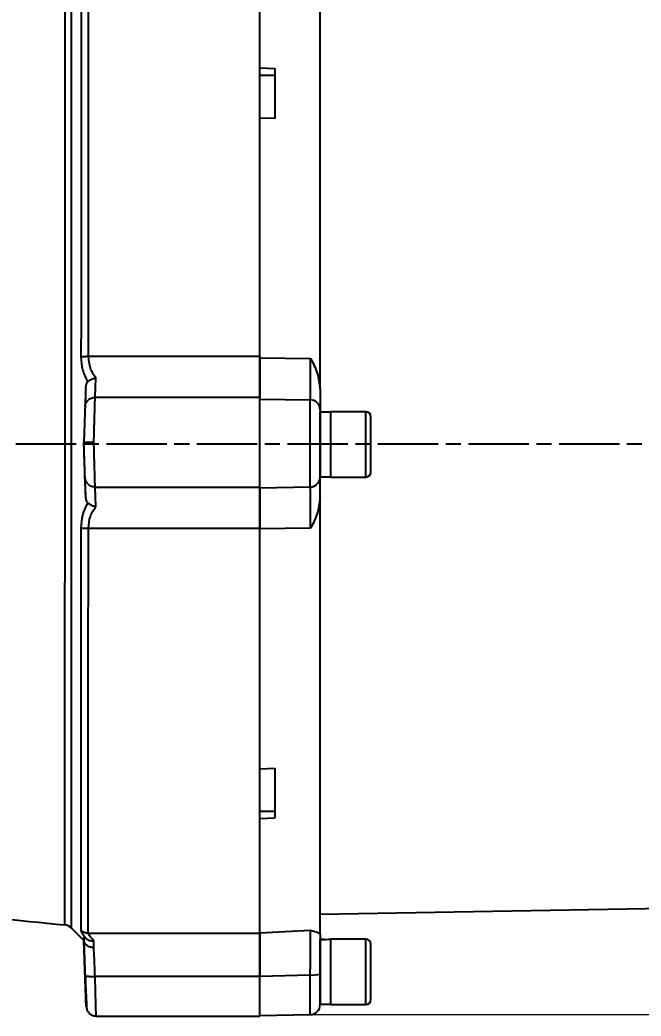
# Model space of a CAD drawing. Header units: millimetres. Extents: x 1852 to 4288, y 681 to 2404.
# Drawn here: x 3882.2 to 4005.7, y 2009.8 to 2208.1 of the extents above; entities that cross this region are included whole.
import ezdxf

# ---------------------------------------------------------------- set-up
doc = ezdxf.new("R2010")
doc.units = ezdxf.units.MM
doc.linetypes.add('AM_ISO08W050', pattern=[18, 12, -1.5, 3, -1.5])
doc.layers.add('AM_5', color=3, linetype='Continuous', lineweight=25)
doc.layers.add('AM_7', color=4, linetype='AM_ISO08W050', lineweight=25)
doc.styles.add('SLDTEXTSTYLE1', font='txt.shx', dxfattribs={"width": 0.7, "bigfont": 'gbcbig.shx'})
doc.dimstyles.new('SLDDIMSTYLE12$0', dxfattribs={"dimtxt": 12, "dimasz": 10, "dimexe": 0, "dimexo": 0.0625, "dimgap": 0.875, "dimtad": 1, "dimdec": 1, "dimlfac": 1.8, "dimrnd": 1e-09, "dimzin": 12, "dimdsep": 46, "dimtxsty": 'SLDTEXTSTYLE1', "dimcen": 0.09, "dimdle": 8.16, "dimclrd": 3, "dimclre": 3, "dimadec": 0, "dimazin": 3, "dimtfac": 1, "dimtdec": 1, "dimtofl": 0, "dimtmove": 0, "dimatfit": 3, "dimfxl": 0, "dimfrac": 2, "dimtolj": 1, "dimlwd": 5, "dimlwe": 5, "dimarcsym": 0})

# ---------------------------------------------------------------- blocks, each defined once
blk = doc.blocks.new('*D105')
at = {"layer": 'AM_5', "color": 3, "lineweight": 5, "transparency": 16777216}
blk.add_line((3940.03, 2237.5), (4127.59, 2237.5), dxfattribs=at)
at = {"layer": 'AM_5', "color": 3, "linetype": 'Continuous', "lineweight": 5, "transparency": 16777216}
for p, q in [((4127.59, 2227.5), (4127.59, 2020.07)), ((3940.03, 2010.07), (4127.59, 2010.07))]:
    blk.add_line(p, q, dxfattribs=at)
at = {"layer": 'AM_5', "color": 3, "transparency": 16777216}
for points in [[(4125.93, 2227.5), (4129.26, 2227.5), (4127.59, 2237.5)], [(4125.93, 2020.07), (4129.26, 2020.07), (4127.59, 2010.07)]]:
    blk.add_solid(points, dxfattribs=at)
at = {"layer": 'Defpoints', "color": 0, "transparency": 16777216}
for p in [(3939.97, 2237.5), (3939.96, 2010.07), (4127.59, 2010.07)]:
    blk.add_point(p, dxfattribs=at)
at = {"layer": 'AM_5', "color": 0, "transparency": 16777216, "insert": (4120.72, 2123.79), "char_height": 12, "attachment_point": 5, "rotation": 90, "style": 'SLDTEXTSTYLE1'}
blk.add_mtext('\\A1;230', dxfattribs=at)

msp = doc.modelspace()

# ---------------------------------------------------------------- linework, layer by layer
at = {"color": 7, "linetype": 'Continuous', "lineweight": 25}
for p, q in [((3929.931, 2198.537), (3932.931, 2198.426)), ((3932.931, 2197.002), (3929.931, 2197.002)), ((3932.931, 2188.431), (3929.931, 2188.542)), ((3895.85, 2141.12), (3929.93, 2141.12)), ((3929.93, 2140.816), (3940.035, 2140.697)), ((3929.93, 2132.945), (3897.174, 2132.946)), ((3929.93, 2132.614), (3939.965, 2132.465)), ((3939.965, 2115.111), (3939.965, 2132.465)), ((3944.03, 2130.023), (3941.93, 2130.023)), ((3941.93, 2117.143), (3941.93, 2130.023)), ((3951.03, 2130.083), (3944.03, 2130.083)), ((3944.03, 2117.083), (3944.03, 2130.083)), ((3944.03, 2117.143), (3944.03, 2130.023)), ((3951.03, 2117.083), (3951.03, 2130.083)), ((3894.93, 2124.028), (3894.93, 2124)), ((3941.93, 2117.143), (3944.03, 2117.143)), ((3944.03, 2117.083), (3951.03, 2117.083)), ((3897.174, 2115.085), (3929.93, 2115.084)), ((3929.93, 2114.962), (3939.965, 2115.111)), ((3929.93, 2106.873), (3895.836, 2106.873)), ((3940.035, 2106.879), (3929.93, 2106.76)), ((3929.93, 2059.034), (3932.93, 2059.145)), ((3930.047, 2050.574), (3932.93, 2050.574)), ((3932.93, 2049.15), (3929.93, 2049.039)), ((3929.93, 2043.865), (3929.93, 2049.039)), ((3941.93, 2030.048), (4071.456, 2032.308)), ((3891.182, 2027.931), (3891.182, 2027.932)), ((3892.404, 2027.359), (3894.935, 2024.825)), ((3892.408, 2027.355), (3894.93, 2024.831)), ((3892.408, 2027.355), (3892.409, 2027.354)), ((3929.93, 2026.368), (3940.035, 2026.885)), ((3894.93, 2025.458), (3894.93, 2024.855)), ((3894.93, 2024.835), (3894.93, 2024.855)), ((3894.93, 2024.811), (3894.93, 2024.832)), ((3894.93, 2024.831), (3894.93, 2024.83)), ((3894.93, 2024.83), (3894.93, 2024.831)), ((3894.93, 2024.805), (3894.93, 2024.811)), ((3895.801, 2026.317), (3929.93, 2026.317)), ((3941.93, 2024.908), (3941.93, 2025.023)), ((3941.93, 2012.143), (3941.93, 2024.908)), ((3951.03, 2025.083), (3944.03, 2025.083)), ((3944.03, 2018.583), (3944.03, 2025.083)), ((3944.03, 2012.143), (3944.03, 2025.021)), ((3951.03, 2018.583), (3951.03, 2025.083)), ((3944.03, 2012.083), (3944.03, 2018.583)), ((3951.03, 2012.083), (3951.03, 2018.583)), ((3895.174, 2017.865), (3895.242, 2017.825)), ((3929.93, 2017.691), (3897.172, 2017.691)), ((3929.93, 2017.717), (3939.965, 2017.967)), ((3939.965, 2010.073), (3939.965, 2017.967)), ((3941.93, 2012.143), (3944.03, 2012.143)), ((3944.03, 2012.083), (3951.03, 2012.083)), ((3897.386, 2009.789), (3929.93, 2009.788)), ((3929.93, 2009.898), (3939.965, 2010.073))]:
    msp.add_line(p, q, dxfattribs=at)
at = {"color": 7, "linetype": 'Continuous', "lineweight": 25, "flags": 128}
msp.add_lwpolyline([(3896.93, 2023.487), (3896.93, 2023.666), (3896.93, 2023.841), (3896.93, 2024.011), (3896.93, 2024.176), (3896.93, 2024.335), (3896.93, 2024.49), (3896.93, 2024.64), (3896.93, 2024.784)], dxfattribs=at)
at = {"color": 7, "linetype": 'Continuous', "lineweight": 25}
for centre, radius, start, end in [((3939.935, 2130.469), 1.995, 0.12453, 89.12989), ((3951.03, 2129.083), 1, 359.99969, 89.99969), ((3951.03, 2118.083), 1, 269.99969, 359.99969), ((3939.935, 2117.107), 1.995, 270.86948, 359.87485), ((3952.753, 2681.937), 656.897, 259.692209, 264.621686), ((3890.994, 2025.941), 2, 45.01628, 84.62182), ((3890.994, 2025.94), 2, 44.96902, 84.62197), ((3951.03, 2024.083), 1, 359.99969, 89.99969), ((3940.446, 2023.296), 5.35, 264.84135, 286.10349), ((3951.03, 2013.083), 1, 269.99969, 359.99969), ((3939.93, 2012.072), 2, 270.99969, 359.99969)]:
    msp.add_arc(centre, radius, start, end, dxfattribs=at)
for centre, major_axis, ratio, start_param, end_param in [((3895.053, 2120.285), (-3.458, 99.039), 0.0000745, 4.6429335, 4.7499054), ((3891.593, 2120.406), (-3.337, 95.576), 0.0000745, 3.1448209, 3.1516235), ((3941.93, 2018.583), (11.154, 0), 0.5773503, 1.4765235, 1.5707963), ((3944.03, 2018.583), (11.154, 0), 0.5773503, 1.5707963, 1.760193)]:
    msp.add_ellipse(centre, major_axis=major_axis, ratio=ratio, start_param=start_param, end_param=end_param, dxfattribs=at)
for points, knots in [([(3895.85, 2141.12), (3895.852, 2144.077), (3895.854, 2149.925), (3895.858, 2158.35), (3895.861, 2166.33), (3895.864, 2174.609), (3895.868, 2182.972), (3895.871, 2191.145), (3895.874, 2198.31), (3895.877, 2204.47), (3895.879, 2209.643), (3895.881, 2213.873), (3895.883, 2217.191), (3895.884, 2219.724), (3895.885, 2220.804), (3895.885, 2221.333)], [0, 0, 0, 0, 0.0747451, 0.1478589, 0.2193413, 0.2891922, 0.3797685, 0.467446, 0.5522244, 0.6341035, 0.7130829, 0.7891626, 0.8623421, 0.9326213, 1, 1, 1, 1]), ([(3891.182, 2027.932), (3891.182, 2028.021), (3891.182, 2028.202), (3891.182, 2029.548), (3891.182, 2031.714), (3891.183, 2034.795), (3891.183, 2038.779), (3891.183, 2042.487), (3891.184, 2045.331), (3891.184, 2046.963), (3891.184, 2048.666), (3891.184, 2050.44), (3891.184, 2052.285), (3891.185, 2054.199), (3891.185, 2057.085), (3891.185, 2061.259), (3891.186, 2067.124), (3891.187, 2073.988), (3891.188, 2080.933), (3891.189, 2087.706), (3891.189, 2094.076), (3891.19, 2100.925), (3891.191, 2108.238), (3891.191, 2115.984), (3891.192, 2123.999), (3891.193, 2132.004), (3891.194, 2139.719), (3891.194, 2147.004), (3891.195, 2153.83), (3891.195, 2160.182), (3891.196, 2166.267), (3891.197, 2172.038), (3891.197, 2177.451), (3891.198, 2181.31), (3891.198, 2183.865), (3891.198, 2185.311), (3891.199, 2186.697), (3891.199, 2188.025), (3891.199, 2189.296), (3891.199, 2190.512), (3891.2, 2193.629), (3891.2, 2198.353), (3891.201, 2204.078), (3891.201, 2208.922), (3891.201, 2212.867), (3891.202, 2215.913), (3891.202, 2218.044), (3891.202, 2219.354), (3891.202, 2219.504), (3891.202, 2219.578)], [0, 0, 0, 0, 0.0296529, 0.0597596, 0.0903203, 0.121335, 0.1528036, 0.1847262, 0.1939339, 0.2031788, 0.2124607, 0.2217798, 0.231136, 0.2405293, 0.2499597, 0.2723294, 0.297237, 0.3246821, 0.3546643, 0.3760668, 0.3985975, 0.4222564, 0.4470433, 0.4729582, 0.5000012, 0.5269362, 0.5527631, 0.5774817, 0.6010919, 0.6235936, 0.6449867, 0.6676297, 0.6888821, 0.7087436, 0.7151195, 0.7213375, 0.7273978, 0.7333003, 0.739045, 0.7446319, 0.750061, 0.7827354, 0.8150007, 0.8468569, 0.878304, 0.9093419, 0.9399706, 0.97019, 1, 1, 1, 1]), ([(3892.427, 2219.702), (3892.427, 2219.313), (3892.427, 2218.533), (3892.426, 2216.205), (3892.426, 2213.048), (3892.426, 2209.014), (3892.425, 2204.164), (3892.425, 2198.539), (3892.424, 2192.195), (3892.423, 2185.192), (3892.423, 2177.597), (3892.422, 2169.485), (3892.421, 2160.932), (3892.42, 2152.022), (3892.419, 2142.839), (3892.418, 2133.473), (3892.417, 2124.013), (3892.417, 2114.551), (3892.416, 2105.177), (3892.415, 2095.983), (3892.414, 2087.055), (3892.413, 2078.481), (3892.412, 2070.342), (3892.412, 2062.718), (3892.411, 2055.681), (3892.41, 2049.299), (3892.41, 2043.634), (3892.409, 2038.739), (3892.409, 2034.664), (3892.409, 2031.442), (3892.408, 2029.126), (3892.408, 2027.654), (3892.408, 2027.455), (3892.408, 2027.355)], [0, 0, 0, 0, 0.0319997, 0.0642664, 0.0965331, 0.1287997, 0.1610664, 0.1933331, 0.2255998, 0.2578664, 0.2901331, 0.3223998, 0.3546665, 0.3869332, 0.4191998, 0.4514665, 0.4837332, 0.5159999, 0.5482665, 0.5805332, 0.6127999, 0.6450666, 0.6773332, 0.7095999, 0.7418666, 0.7741333, 0.8063999, 0.8386666, 0.8709333, 0.9032, 0.9354666, 0.9677333, 1, 1, 1, 1]), ([(3894.436, 2141.018), (3894.437, 2143.754), (3894.439, 2149.129), (3894.442, 2156.843), (3894.445, 2164.075), (3894.448, 2170.796), (3894.451, 2176.998), (3894.454, 2183.556), (3894.457, 2190.214), (3894.46, 2196.684), (3894.463, 2202.123), (3894.465, 2206.622), (3894.467, 2210.282), (3894.468, 2213.206), (3894.47, 2215.499), (3894.47, 2217.417), (3894.471, 2218.918), (3894.471, 2220.03), (3894.47, 2220.537), (3894.47, 2220.755)], [0, 0, 0, 0, 0.069544, 0.1366662, 0.2013664, 0.2636441, 0.3234991, 0.380931, 0.462516, 0.5386511, 0.6093347, 0.6745656, 0.7343428, 0.7886652, 0.8375319, 0.880942, 0.9303299, 0.9700165, 1, 1, 1, 1]), ([(3929.931, 2198.537), (3929.931, 2200.483), (3929.931, 2202.525), (3929.931, 2204.226), (3929.931, 2204.307)], [0, 0, 0, 0, 0.9523312, 1, 1, 1, 1]), ([(3929.931, 2188.455), (3929.931, 2189.717), (3929.931, 2192.732), (3929.931, 2195.433), (3929.931, 2197.002)], [0, 0, 0, 0, 0.41880945, 1, 1, 1, 1]), ([(3894.436, 2141.018), (3894.532, 2141.033), (3894.728, 2141.064), (3895.08, 2141.096), (3895.459, 2141.117), (3895.721, 2141.119), (3895.85, 2141.12)], [0, 0, 0, 0, 0.2475722, 0.5, 0.7524278, 1, 1, 1, 1]), ([(3895.741, 2136.056), (3895.362, 2136.816), (3894.626, 2138.291), (3894.498, 2140.127), (3894.436, 2141.018)], [0, 0, 0, 0, 0.5146876, 1, 1, 1, 1]), ([(3897.336, 2136.801), (3896.919, 2137.423), (3896.093, 2138.655), (3895.931, 2140.304), (3895.85, 2141.12)], [0, 0, 0, 0, 0.5050283, 1, 1, 1, 1]), ([(3929.93, 2132.614), (3929.93, 2132.84), (3929.93, 2133.292), (3929.93, 2135.171), (3929.93, 2137.716), (3929.93, 2139.782), (3929.93, 2140.816)], [0, 0, 0, 0, 0.25006523, 0.49944561, 0.74938637, 1, 1, 1, 1]), ([(3939.965, 2132.465), (3939.971, 2132.561), (3939.982, 2132.746), (3939.995, 2133.347), (3940.005, 2133.963), (3940.012, 2134.505), (3940.024, 2135.6), (3940.033, 2137.558), (3940.034, 2139.665), (3940.035, 2140.697)], [0, 0, 0, 0, 0.1490589, 0.284486, 0.365253, 0.4374072, 0.5004523, 0.7554674, 1, 1, 1, 1]), ([(3940.035, 2140.697), (3940.522, 2139.725), (3941.492, 2137.792), (3941.785, 2135.646), (3941.93, 2134.577)], [0, 0, 0, 0, 0.5024427, 1, 1, 1, 1]), ([(3895.301, 2134.597), (3895.321, 2134.867), (3895.353, 2135.271), (3895.516, 2135.748), (3895.647, 2135.962), (3895.726, 2136.041), (3895.741, 2136.056)], [0, 0, 0, 0, 0.5019977, 0.7519527, 0.9535485, 1, 1, 1, 1]), ([(3895.741, 2136.056), (3895.839, 2136.14), (3896.041, 2136.312), (3896.432, 2136.527), (3896.872, 2136.701), (3897.181, 2136.767), (3897.336, 2136.801)], [0, 0, 0, 0, 0.2386671, 0.4926942, 0.7442037, 1, 1, 1, 1]), ([(3897.174, 2132.946), (3897.179, 2133.055), (3897.189, 2133.28), (3897.223, 2134.082), (3897.27, 2135.224), (3897.314, 2136.269), (3897.336, 2136.801)], [0, 0, 0, 0, 0.2356127, 0.4808109, 0.7356041, 1, 1, 1, 1]), ([(3895.301, 2134.597), (3895.285, 2134.145), (3895.253, 2133.239), (3895.216, 2132.193), (3895.188, 2131.388), (3895.18, 2131.149), (3895.175, 2131.03)], [0, 0, 0, 0, 0.2423696, 0.4853152, 0.7431963, 1, 1, 1, 1]), ([(3941.93, 2134.577), (3941.93, 2134.025), (3941.93, 2132.923), (3941.93, 2131.704), (3941.93, 2130.817), (3941.93, 2130.589), (3941.93, 2130.474)], [0, 0, 0, 0, 0.250755, 0.4999887, 0.7492331, 1, 1, 1, 1]), ([(3895.175, 2131.03), (3895.211, 2131.274), (3895.284, 2131.781), (3895.752, 2132.425), (3896.416, 2132.865), (3896.928, 2132.92), (3897.174, 2132.946)], [0, 0, 0, 0, 0.2409388, 0.5005407, 0.7598409, 1, 1, 1, 1]), ([(3896.932, 2124.032), (3896.952, 2124.778), (3896.986, 2126.032), (3897.042, 2128.084), (3897.1, 2130.235), (3897.154, 2132.226), (3897.168, 2132.711), (3897.174, 2132.946)], [0, 0, 0, 0, 0.17216565, 0.28957594, 0.50053694, 0.75812355, 1, 1, 1, 1]), ([(3929.93, 2119.583), (3929.93, 2119.994), (3929.93, 2121.308), (3929.93, 2124.052), (3929.93, 2127.283), (3929.93, 2130.102), (3929.93, 2132.207), (3929.93, 2132.699), (3929.93, 2132.945)], [0, 0, 0, 0, 0.0834594, 0.2667675, 0.4500756, 0.6333838, 0.8166919, 1, 1, 1, 1]), ([(3895.175, 2131.03), (3895.169, 2130.837), (3895.155, 2130.45), (3895.097, 2128.791), (3895.02, 2126.58), (3894.96, 2124.879), (3894.93, 2124.028)], [0, 0, 0, 0, 0.2501088, 0.5000493, 0.7500207, 1, 1, 1, 1]), ([(3952.03, 2118.083), (3952.03, 2118.156), (3952.03, 2118.269), (3952.03, 2118.955), (3952.03, 2119.665), (3952.03, 2120.546), (3952.03, 2121.826), (3952.03, 2123.583), (3952.03, 2125.339), (3952.03, 2126.619), (3952.03, 2127.501), (3952.03, 2128.21), (3952.03, 2128.896), (3952.03, 2129.009), (3952.03, 2129.083)], [0, 0, 0, 0, 0.1197284, 0.1841803, 0.25, 0.3158197, 0.3802716, 0.5, 0.6197284, 0.6841803, 0.75, 0.8158197, 0.8802716, 1, 1, 1, 1]), ([(3894.93, 2124.028), (3894.95, 2124.028), (3894.983, 2124.029), (3895.201, 2124.03), (3895.469, 2124.031), (3895.815, 2124.031), (3896.295, 2124.03), (3896.681, 2124.031), (3896.932, 2124.032)], [0, 0, 0, 0, 0.2060336, 0.3367467, 0.4847907, 0.6326865, 0.7619928, 1, 1, 1, 1]), ([(3895.175, 2116.999), (3895.168, 2117.198), (3895.155, 2117.595), (3895.096, 2119.268), (3895.019, 2121.483), (3894.96, 2123.179), (3894.93, 2124.028)], [0, 0, 0, 0, 0.2517027, 0.5016332, 0.7507978, 1, 1, 1, 1]), ([(3897.174, 2115.085), (3897.168, 2115.325), (3897.154, 2115.822), (3897.1, 2117.832), (3897.042, 2119.99), (3896.986, 2122.038), (3896.952, 2123.289), (3896.932, 2124.032)], [0, 0, 0, 0, 0.2427621, 0.5013465, 0.7114494, 0.8284362, 1, 1, 1, 1]), ([(3897.174, 2115.084), (3896.928, 2115.111), (3896.416, 2115.165), (3895.752, 2115.605), (3895.284, 2116.249), (3895.211, 2116.755), (3895.175, 2116.999)], [0, 0, 0, 0, 0.2401596, 0.4994595, 0.7590609, 1, 1, 1, 1]), ([(3895.3, 2113.412), (3895.284, 2113.874), (3895.252, 2114.799), (3895.215, 2115.847), (3895.188, 2116.641), (3895.179, 2116.88), (3895.175, 2116.999)], [0, 0, 0, 0, 0.2474466, 0.4951672, 0.7474842, 1, 1, 1, 1]), ([(3941.93, 2112.999), (3941.93, 2113.551), (3941.93, 2114.653), (3941.93, 2115.872), (3941.93, 2116.759), (3941.93, 2116.988), (3941.93, 2117.102)], [0, 0, 0, 0, 0.250755, 0.4999887, 0.7492331, 1, 1, 1, 1]), ([(3897.336, 2111.213), (3897.314, 2111.745), (3897.27, 2112.791), (3897.223, 2113.936), (3897.189, 2114.743), (3897.179, 2114.972), (3897.174, 2115.085)], [0, 0, 0, 0, 0.26432, 0.5190878, 0.7643113, 1, 1, 1, 1]), ([(3929.93, 2106.76), (3929.93, 2107.792), (3929.93, 2109.854), (3929.93, 2112.398), (3929.93, 2114.28), (3929.93, 2114.735), (3929.93, 2114.962)], [0, 0, 0, 0, 0.2500466, 0.4994486, 0.7493959, 1, 1, 1, 1]), ([(3940.035, 2106.879), (3940.034, 2107.913), (3940.034, 2109.306), (3940.028, 2110.841), (3940.024, 2111.721), (3940.018, 2112.56), (3940.008, 2113.386), (3939.996, 2114.168), (3939.982, 2114.83), (3939.971, 2115.015), (3939.965, 2115.111)], [0, 0, 0, 0, 0.2442896, 0.329036, 0.4144898, 0.500125, 0.5979924, 0.7157703, 0.8510724, 1, 1, 1, 1]), ([(3894.421, 2106.974), (3894.48, 2107.843), (3894.607, 2109.688), (3895.347, 2111.173), (3895.739, 2111.959)], [0, 0, 0, 0, 0.4710631, 1, 1, 1, 1]), ([(3895.739, 2111.959), (3895.676, 2112.035), (3895.527, 2112.215), (3895.356, 2112.724), (3895.322, 2113.144), (3895.3, 2113.412)], [0, 0, 0, 0, 0.2096697, 0.4969081, 1, 1, 1, 1]), ([(3895.739, 2111.959), (3895.828, 2111.882), (3896.011, 2111.724), (3896.349, 2111.531), (3896.79, 2111.336), (3897.125, 2111.26), (3897.336, 2111.213)], [0, 0, 0, 0, 0.2180112, 0.4512605, 0.6551007, 1, 1, 1, 1]), ([(3941.93, 2112.999), (3941.785, 2111.931), (3941.492, 2109.784), (3940.522, 2107.851), (3940.035, 2106.879)], [0, 0, 0, 0, 0.49755733, 1, 1, 1, 1]), ([(3895.836, 2106.873), (3895.918, 2107.693), (3896.083, 2109.35), (3896.915, 2110.588), (3897.336, 2111.213)], [0, 0, 0, 0, 0.4949431, 1, 1, 1, 1]), ([(3894.386, 2026.895), (3894.387, 2027.436), (3894.387, 2028.54), (3894.388, 2031.114), (3894.39, 2034.471), (3894.392, 2038.736), (3894.394, 2043.935), (3894.397, 2050.109), (3894.4, 2057.273), (3894.403, 2065.425), (3894.407, 2073.752), (3894.41, 2081.981), (3894.414, 2089.901), (3894.417, 2098.255), (3894.42, 2104.047), (3894.421, 2106.974)], [0, 0, 0, 0, 0.0678553, 0.1385233, 0.2120041, 0.2882979, 0.3674046, 0.4493245, 0.5340576, 0.6216041, 0.7119641, 0.781597, 0.8528139, 0.9256148, 1, 1, 1, 1]), ([(3894.421, 2106.974), (3894.519, 2106.959), (3894.716, 2106.929), (3895.069, 2106.898), (3895.447, 2106.877), (3895.707, 2106.874), (3895.836, 2106.873)], [0, 0, 0, 0, 0.2497399, 0.5029105, 0.7545831, 1, 1, 1, 1]), ([(3895.801, 2026.317), (3895.802, 2026.857), (3895.802, 2027.96), (3895.803, 2030.526), (3895.805, 2033.878), (3895.807, 2038.142), (3895.809, 2043.348), (3895.812, 2049.54), (3895.815, 2056.736), (3895.818, 2064.938), (3895.822, 2073.326), (3895.825, 2081.624), (3895.829, 2089.62), (3895.832, 2098.059), (3895.835, 2103.914), (3895.836, 2106.873)], [0, 0, 0, 0, 0.067352, 0.1376094, 0.210772, 0.2868395, 0.3658117, 0.4476884, 0.5324692, 0.620154, 0.7107424, 0.7806056, 0.8521029, 0.9252344, 1, 1, 1, 1]), ([(3929.93, 2050.574), (3929.93, 2052.143), (3929.93, 2054.844), (3929.93, 2057.859), (3929.93, 2059.122)], [0, 0, 0, 0, 0.5811906, 1, 1, 1, 1]), ([(3929.93, 2026.368), (3929.93, 2026.955), (3929.93, 2028.13), (3929.93, 2030.894), (3929.93, 2034.225), (3929.93, 2037.02), (3929.93, 2038.372)], [0, 0, 0, 0, 0.2540651, 0.5081301, 0.7621952, 1, 1, 1, 1]), ([(3895.381, 2025.213), (3895.087, 2025.605), (3894.523, 2026.356), (3894.43, 2026.721), (3894.386, 2026.895)], [0, 0, 0, 0, 0.5227417, 1, 1, 1, 1]), ([(3894.386, 2026.895), (3894.483, 2026.809), (3894.679, 2026.637), (3895.031, 2026.457), (3895.41, 2026.339), (3895.672, 2026.324), (3895.801, 2026.317)], [0, 0, 0, 0, 0.2475715, 0.5, 0.7524285, 1, 1, 1, 1]), ([(3939.965, 2017.967), (3939.971, 2018.608), (3939.982, 2019.832), (3939.994, 2021.311), (3940.004, 2022.4), (3940.012, 2023.166), (3940.024, 2024.454), (3940.032, 2026.033), (3940.034, 2026.605), (3940.035, 2026.885)], [0, 0, 0, 0, 0.1490589, 0.284486, 0.365253, 0.4374072, 0.5004523, 0.7554674, 1, 1, 1, 1]), ([(3940.035, 2026.885), (3940.522, 2026.748), (3941.492, 2026.476), (3941.784, 2026.234), (3941.93, 2026.114)], [0, 0, 0, 0, 0.5024427, 1, 1, 1, 1]), ([(3894.93, 2025.458), (3894.943, 2025.484), (3894.962, 2025.52), (3895.125, 2025.423), (3895.252, 2025.327), (3895.349, 2025.242), (3895.381, 2025.213)], [0, 0, 0, 0, 0.5401867, 0.7445987, 0.9130344, 1, 1, 1, 1]), ([(3894.93, 2024.855), (3894.93, 2024.855), (3894.93, 2024.854), (3894.93, 2024.846), (3894.93, 2024.841), (3894.93, 2024.838)], [0, 0, 0, 0, 0.543353, 0.7777303, 1, 1, 1, 1]), ([(3894.93, 2024.838), (3894.963, 2024.667), (3895.029, 2024.319), (3895.471, 2023.868), (3896.015, 2023.611), (3896.524, 2023.5), (3896.794, 2023.492), (3896.93, 2023.487)], [0, 0, 0, 0, 0.23797151, 0.48374175, 0.73730528, 0.86766451, 1, 1, 1, 1]), ([(3894.93, 2024.838), (3894.94, 2024.561), (3894.959, 2024.007), (3894.991, 2023.087), (3895.035, 2021.838), (3895.095, 2020.114), (3895.146, 2018.644), (3895.174, 2017.865)], [0, 0, 0, 0, 0.144554, 0.2884649, 0.4330404, 0.6996445, 1, 1, 1, 1]), ([(3895.174, 2017.835), (3895.156, 2018.354), (3895.12, 2019.362), (3895.071, 2020.774), (3895.004, 2022.696), (3894.961, 2023.929), (3894.93, 2024.805)], [0, 0, 0, 0, 0.1994959, 0.3879677, 0.5656023, 1, 1, 1, 1]), ([(3895.381, 2025.213), (3895.479, 2025.137), (3895.679, 2024.981), (3896.042, 2024.841), (3896.462, 2024.757), (3896.759, 2024.774), (3896.93, 2024.784)], [0, 0, 0, 0, 0.24041229, 0.49413595, 0.70975194, 1, 1, 1, 1]), ([(3896.93, 2024.784), (3896.61, 2025.127), (3895.977, 2025.809), (3895.86, 2026.149), (3895.801, 2026.317)], [0, 0, 0, 0, 0.5038209, 1, 1, 1, 1]), ([(3929.93, 2017.717), (3929.93, 2018.763), (3929.93, 2020.852), (3929.93, 2023.5), (3929.93, 2025.521), (3929.93, 2026.086), (3929.93, 2026.368)], [0, 0, 0, 0, 0.2500652, 0.4994456, 0.7493864, 1, 1, 1, 1]), ([(3941.93, 2026.114), (3941.93, 2025.58), (3941.93, 2024.516), (3941.93, 2022.559), (3941.93, 2020.43), (3941.93, 2018.916), (3941.93, 2018.156)], [0, 0, 0, 0, 0.250755, 0.4999887, 0.7492331, 1, 1, 1, 1]), ([(3897.172, 2017.691), (3897.146, 2018.32), (3897.096, 2019.518), (3897.012, 2021.549), (3896.961, 2022.741), (3896.93, 2023.487)], [0, 0, 0, 0, 0.2929993, 0.5575399, 1, 1, 1, 1]), ([(3952.03, 2018.583), (3952.03, 2019.275), (3952.03, 2020.339), (3952.03, 2021.619), (3952.03, 2022.501), (3952.03, 2023.21), (3952.03, 2023.896), (3952.03, 2024.009), (3952.03, 2024.083)], [0, 0, 0, 0, 0.2394568, 0.3683607, 0.5, 0.6316393, 0.7605432, 1, 1, 1, 1]), ([(3952.03, 2013.083), (3952.03, 2013.156), (3952.03, 2013.269), (3952.03, 2013.955), (3952.03, 2014.665), (3952.03, 2015.546), (3952.03, 2016.826), (3952.03, 2017.891), (3952.03, 2018.583)], [0, 0, 0, 0, 0.2394568, 0.3683607, 0.5, 0.6316393, 0.7605432, 1, 1, 1, 1]), ([(3895.174, 2017.865), (3895.2, 2017.124), (3895.236, 2016.07), (3895.266, 2015.207), (3895.275, 2014.951)], [0, 0, 0, 0, 0.7030079, 1, 1, 1, 1]), ([(3895.387, 2011.754), (3895.387, 2011.741), (3895.392, 2011.607), (3895.372, 2012.168), (3895.324, 2013.52), (3895.254, 2015.53), (3895.202, 2017.022), (3895.174, 2017.835)], [0, 0, 0, 0, 0.0250103, 0.2767599, 0.5516114, 0.7552959, 1, 1, 1, 1]), ([(3895.207, 2017.823), (3895.245, 2016.908), (3895.288, 2015.842), (3895.326, 2015.019), (3895.331, 2014.903)], [0, 0, 0, 0, 0.8585954, 1, 1, 1, 1]), ([(3895.242, 2017.825), (3895.258, 2017.81), (3895.292, 2017.778), (3895.496, 2017.742), (3895.751, 2017.712), (3896.072, 2017.692), (3896.536, 2017.677), (3896.922, 2017.686), (3897.172, 2017.691)], [0, 0, 0, 0, 0.14182274, 0.28726286, 0.43577111, 0.58427906, 0.72971833, 1, 1, 1, 1]), ([(3897.386, 2009.789), (3897.383, 2009.899), (3897.377, 2010.125), (3897.332, 2011.817), (3897.275, 2013.875), (3897.222, 2015.861), (3897.189, 2017.06), (3897.172, 2017.691)], [0, 0, 0, 0, 0.24257233, 0.49659086, 0.71867262, 0.85202696, 1, 1, 1, 1]), ([(3895.275, 2014.951), (3895.285, 2014.682), (3895.321, 2013.638), (3895.356, 2012.641), (3895.383, 2011.867), (3895.385, 2011.796), (3895.387, 2011.754)], [0, 0, 0, 0, 0.1366127, 0.5304205, 0.7239453, 1, 1, 1, 1]), ([(3895.331, 2014.903), (3895.36, 2014.263), (3895.423, 2012.85), (3895.5, 2011.397), (3895.531, 2011.136), (3895.546, 2011.005)], [0, 0, 0, 0, 0.291344, 0.6435661, 1, 1, 1, 1]), ([(3895.549, 2010.999), (3895.647, 2010.818), (3895.844, 2010.452), (3896.33, 2010.057), (3896.886, 2009.815), (3897.277, 2009.798), (3897.465, 2009.79)], [0, 0, 0, 0, 0.255492, 0.515109, 0.7666501, 1, 1, 1, 1])]:
    msp.add_open_spline(points, degree=3, knots=knots, dxfattribs=at)
for points in [[(3929.93, 2141.12), (3929.93, 2144.414), (3929.931, 2151.003), (3929.931, 2160.555), (3929.931, 2169.738), (3929.931, 2178.441), (3929.931, 2186.578), (3929.931, 2194.063), (3929.931, 2200.818), (3929.931, 2206.773), (3929.931, 2211.871), (3929.931, 2216.036), (3929.931, 2219.315), (3929.931, 2220.66), (3929.931, 2221.332)], [(3941.93, 2134.577), (3941.93, 2138.229), (3941.93, 2145.532), (3941.931, 2156.176), (3941.931, 2166.419), (3941.931, 2176.119), (3941.931, 2185.159), (3941.931, 2193.421), (3941.931, 2200.802), (3941.931, 2207.207), (3941.931, 2212.562), (3941.931, 2216.77), (3941.931, 2219.89), (3941.931, 2220.938), (3941.931, 2221.462)], [(3932.931, 2198.426), (3932.931, 2196.85), (3932.931, 2193.697), (3932.931, 2190.186), (3932.931, 2188.431)], [(3929.93, 2140.816), (3929.93, 2143.73), (3929.931, 2149.558), (3929.931, 2158.052), (3929.931, 2166.281), (3929.931, 2174.152), (3929.931, 2181.652), (3929.931, 2186.246), (3929.931, 2188.542)], [(3929.93, 2141.12), (3929.93, 2140.092), (3929.93, 2138.037), (3929.93, 2135.503), (3929.93, 2133.625), (3929.93, 2133.172), (3929.93, 2132.945)], [(3929.93, 2123.788), (3929.93, 2124.858), (3929.93, 2126.999), (3929.93, 2129.861), (3929.93, 2131.061), (3929.93, 2131.661)], [(3941.93, 2130.474), (3941.93, 2130.307), (3941.93, 2129.974), (3941.93, 2128.4), (3941.93, 2126.269), (3941.93, 2123.788), (3941.93, 2121.307), (3941.93, 2119.176), (3941.93, 2117.602), (3941.93, 2117.269), (3941.93, 2117.102)], [(3929.93, 2114.962), (3929.93, 2115.205), (3929.93, 2115.689), (3929.93, 2117.776), (3929.93, 2120.562), (3929.93, 2122.713), (3929.93, 2123.788)], [(3929.93, 2115.084), (3929.93, 2114.853), (3929.93, 2114.391), (3929.93, 2112.502), (3929.93, 2109.96), (3929.93, 2107.902), (3929.93, 2106.873)], [(3941.93, 2026.114), (3941.93, 2026.638), (3941.93, 2027.687), (3941.93, 2030.806), (3941.93, 2035.014), (3941.93, 2040.369), (3941.93, 2046.774), (3941.93, 2054.155), (3941.93, 2062.418), (3941.93, 2071.457), (3941.93, 2081.157), (3941.93, 2091.4), (3941.93, 2102.044), (3941.93, 2109.347), (3941.93, 2112.999)], [(3929.93, 2026.317), (3929.93, 2027.003), (3929.93, 2028.376), (3929.93, 2031.697), (3929.93, 2035.901), (3929.93, 2041.036), (3929.93, 2047.026), (3929.93, 2053.813), (3929.93, 2061.327), (3929.93, 2069.489), (3929.93, 2078.214), (3929.93, 2087.415), (3929.93, 2096.981), (3929.93, 2103.576), (3929.93, 2106.873)], [(3929.93, 2059.034), (3929.93, 2061.331), (3929.93, 2065.924), (3929.93, 2073.424), (3929.93, 2081.295), (3929.93, 2089.524), (3929.93, 2098.019), (3929.93, 2103.846), (3929.93, 2106.76)], [(3932.93, 2059.145), (3932.93, 2057.39), (3932.93, 2053.879), (3932.93, 2050.727), (3932.93, 2049.15)], [(3929.93, 2026.317), (3929.93, 2026.035), (3929.93, 2025.47), (3929.93, 2023.454), (3929.93, 2020.815), (3929.93, 2018.732), (3929.93, 2017.691)], [(3929.93, 2009.898), (3929.93, 2010.011), (3929.93, 2010.238), (3929.93, 2012.002), (3929.93, 2014.556), (3929.93, 2016.664), (3929.93, 2017.717)], [(3929.93, 2009.788), (3929.93, 2009.905), (3929.93, 2010.138), (3929.93, 2011.921), (3929.93, 2014.499), (3929.93, 2016.627), (3929.93, 2017.691)], [(3941.93, 2018.156), (3941.93, 2017.341), (3941.93, 2015.711), (3941.93, 2013.719), (3941.93, 2012.339), (3941.93, 2012.161), (3941.93, 2012.072)]]:
    msp.add_open_spline(points, degree=3, dxfattribs=at)
at = {"layer": 'AM_7'}
msp.add_line((3467.43, 2123.681), (4105.647, 2123.681), dxfattribs=at)

# ---------------------------------------------------------------- dimensions: what is measured, and where the dimension line sits
at = {"layer": 'AM_5'}
dim = msp.add_linear_dim(base=(4127.592, 2010.073), p1=(3939.966, 2237.503), p2=(3939.965, 2010.073), angle=90, text='230', dimstyle='SLDDIMSTYLE12$0', override={"dimlfac": 1, "dimpost": ''}, dxfattribs=at)
dim.commit()
dim.dimension.update_dxf_attribs({"geometry": '*D105', "text_midpoint": (4120.717, 2123.788)})

doc.saveas('drawing.dxf')
